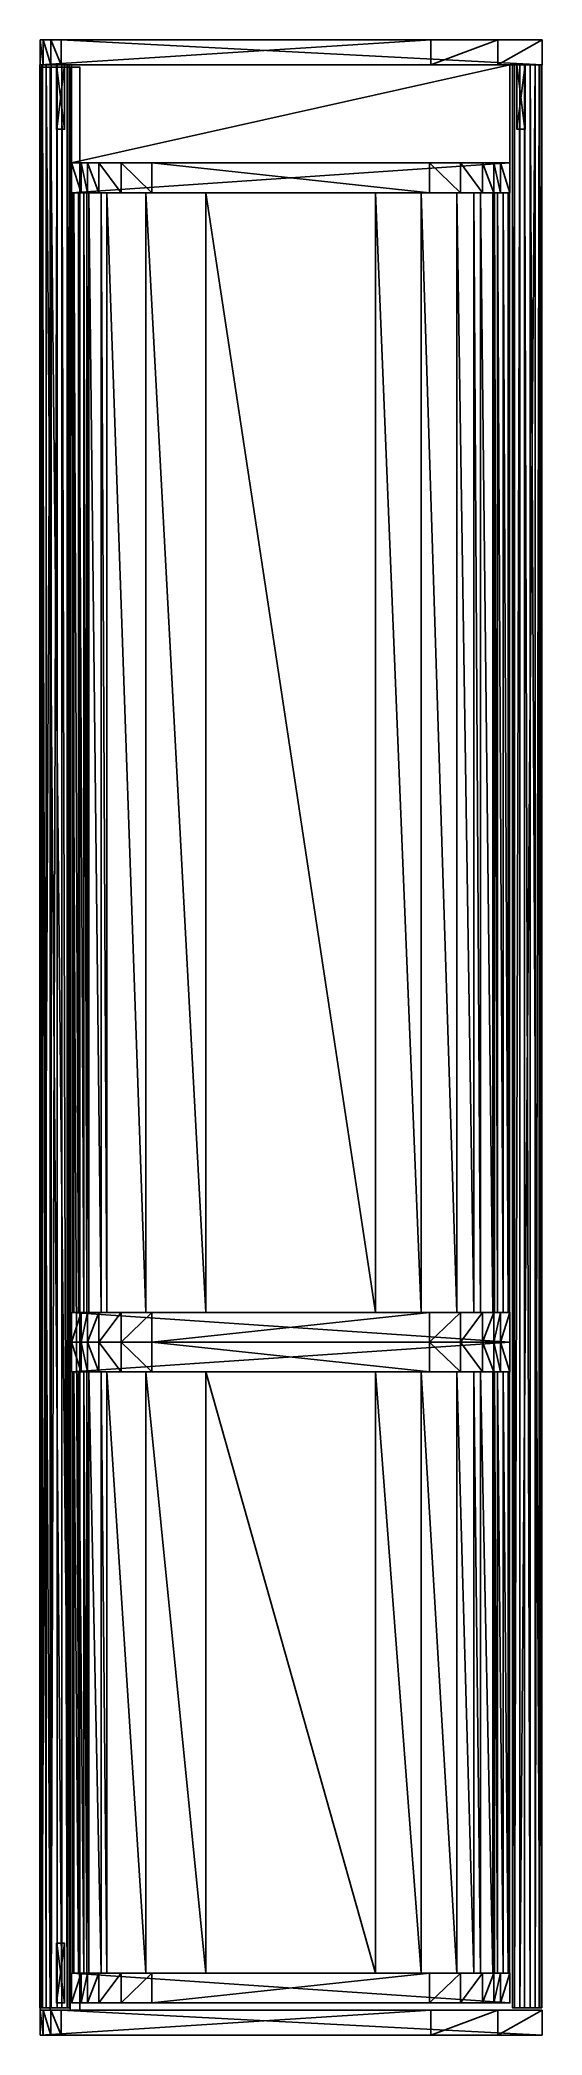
# Model space of a CAD drawing. Extents: x 0 to 101, y -402 to 0.
import ezdxf

# ---------------------------------------------------------------- set-up
doc = ezdxf.new("R2010")
doc.units = 0
doc.layers.add('CINZA', color=253, linetype='CONTINUOUS')

msp = doc.modelspace()

# ---------------------------------------------------------------- linework, layer by layer
at = {"layer": 'CINZA'}
for points in [[(0, 0), (0, 0, 60), (78.76, 0), (0, 0)], [(78.76, 0), (0, 0, 60), (92.26, 0, 13.5), (78.76, 0)], [(0.56, -5, 62.1), (0.56, 0, 62.1), (0, 0, 60), (0.56, -5, 62.1)], [(0.56, -5, 62.1), (0, 0, 60), (0, -5, 60), (0.56, -5, 62.1)], [(0, -5, 60), (0, 0, 60), (0, 0), (0, -5, 60)], [(0, -5, 60), (0, 0), (0, -5), (0, -5, 60)], [(0, 0), (0, -5), (78.76, 0), (0, 0)], [(78.76, 0), (0, -5), (78.76, -5), (78.76, 0)], [(2.1, -5, 63.64), (2.1, 0, 63.64), (0.56, 0, 62.1), (2.1, -5, 63.64)], [(2.1, -5, 63.64), (0.56, 0, 62.1), (0.56, -5, 62.1), (2.1, -5, 63.64)], [(4.2, -5, 64.2), (4.2, 0, 64.2), (2.1, 0, 63.64), (4.2, -5, 64.2)], [(4.2, -5, 64.2), (2.1, 0, 63.64), (2.1, -5, 63.64), (4.2, -5, 64.2)], [(101.2, -5, 64.2), (101.2, 0, 64.2), (4.2, 0, 64.2), (101.2, -5, 64.2)], [(101.2, -5, 64.2), (4.2, 0, 64.2), (4.2, -5, 64.2), (101.2, -5, 64.2)], [(78.76, -5), (78.76, 0), (92.26, 0, 13.5), (78.76, -5)], [(78.76, -5), (92.26, 0, 13.5), (92.26, -5, 13.5), (78.76, -5)], [(92.26, -5, 13.5), (92.26, 0, 13.5), (101.2, 0, 64.2), (92.26, -5, 13.5)], [(92.26, -5, 13.5), (101.2, 0, 64.2), (101.2, -5, 64.2), (92.26, -5, 13.5)], [(0.43, -396.56, 63.63), (0.43, -5, 63.63), (-0.08, -5, 62.6), (0.43, -396.56, 63.63)], [(0.43, -396.56, 63.63), (-0.08, -5, 62.6), (-0.08, -396.56, 62.6), (0.43, -396.56, 63.63)], [(-0.08, -5, 62.6), (-0.08, -396.56, 62.6), (0.33, -5, 59.9), (-0.08, -5, 62.6)], [(-0.08, -396.56, 62.6), (0.33, -5, 59.9), (0.33, -396.56, 59.9), (-0.08, -396.56, 62.6)], [(0, -5), (0, -5, 60), (78.76, -5), (0, -5)], [(78.76, -5), (0, -5, 60), (92.26, -5, 13.5), (78.76, -5)], [(2, -397.06, 63.46), (2, -5.5, 63.46), (0, -5.5, 60), (2, -397.06, 63.46)], [(2, -397.06, 63.46), (0, -5.5, 60), (0, -397.06, 60), (2, -397.06, 63.46)], [(0, -397.06, 60), (0, -5.5, 60), (0, -5.5), (0, -397.06, 60)], [(0, -397.06, 60), (0, -5.5), (0, -397.06), (0, -397.06, 60)], [(0.33, -5, 59.9), (0.33, -396.56, 59.9), (2.22, -5, 60.2), (0.33, -5, 59.9)], [(2.22, -5, 60.2), (0.33, -396.56, 59.9), (2.22, -396.56, 60.2), (2.22, -5, 60.2)], [(1.22, -5, 63.9), (1.22, -396.56, 63.9), (0.43, -5, 63.63), (1.22, -5, 63.9)], [(1.22, -396.56, 63.9), (0.43, -5, 63.63), (0.43, -396.56, 63.63), (1.22, -396.56, 63.9)], [(4.34, -5, 63.11), (4.34, -396.56, 63.11), (1.22, -5, 63.9), (4.34, -5, 63.11)], [(4.34, -396.56, 63.11), (1.22, -5, 63.9), (1.22, -396.56, 63.9), (4.34, -396.56, 63.11)], [(6, -397.06, 63.46), (6, -5.5, 63.46), (2, -5.5, 63.46), (6, -397.06, 63.46)], [(6, -397.06, 63.46), (2, -5.5, 63.46), (2, -397.06, 63.46), (6, -397.06, 63.46)], [(2.22, -5, 60.2), (2.22, -396.56, 60.2), (2.22, -5, 46.9), (2.22, -5, 60.2)], [(2.22, -5, 46.9), (2.22, -396.56, 60.2), (2.22, -396.56, 46.9), (2.22, -5, 46.9)], [(2.22, -396.56, 46.9), (2.22, -5, 46.9), (3.42, -5, 46.9), (2.22, -396.56, 46.9)], [(2.22, -396.56, 46.9), (3.42, -5, 46.9), (3.42, -396.56, 46.9), (2.22, -396.56, 46.9)], [(3.26, -5, 61.97), (4.92, -5, 61.97), (3.32, -5, 48.95), (3.26, -5, 61.97)], [(3.32, -18, 48.95), (3.26, -18, 61.97), (3.32, -5, 48.95), (3.32, -18, 48.95)], [(3.32, -5, 48.95), (3.26, -18, 61.97), (3.26, -5, 61.97), (3.32, -5, 48.95)], [(3.26, -18, 61.97), (4.92, -18, 61.97), (3.26, -5, 61.97), (3.26, -18, 61.97)], [(3.26, -5, 61.97), (4.92, -18, 61.97), (4.92, -5, 61.97), (3.26, -5, 61.97)], [(3.32, -5, 48.95), (4.92, -5, 61.97), (4.92, -5, 41.97), (3.32, -5, 48.95)], [(4.92, -18, 41.97), (3.32, -18, 48.95), (4.92, -5, 41.97), (4.92, -18, 41.97)], [(4.92, -5, 41.97), (3.32, -18, 48.95), (3.32, -5, 48.95), (4.92, -5, 41.97)], [(3.42, -5, 46.9), (3.42, -396.56, 46.9), (3.42, -5, 40.9), (3.42, -5, 46.9)], [(3.42, -5, 40.9), (3.42, -396.56, 46.9), (3.42, -396.56, 40.9), (3.42, -5, 40.9)], [(5.41, -5, 62.4), (5.41, -396.56, 62.4), (4.34, -5, 63.11), (5.41, -5, 62.4)], [(4.34, -5, 63.11), (5.41, -396.56, 62.4), (4.34, -396.56, 63.11), (4.34, -5, 63.11)], [(4.92, -5, 61.97), (4.92, -18, 61.97), (4.92, -5, 41.97), (4.92, -5, 61.97)], [(4.92, -18, 61.97), (4.92, -5, 41.97), (4.92, -18, 41.97), (4.92, -18, 61.97)], [(5.82, -5, 61.18), (5.82, -396.56, 61.18), (5.41, -5, 62.4), (5.82, -5, 61.18)], [(5.41, -5, 62.4), (5.82, -396.56, 61.18), (5.41, -396.56, 62.4), (5.41, -5, 62.4)], [(5.82, -396.56, 42.75), (5.82, -5, 42.75), (5.82, -5, 61.18), (5.82, -396.56, 42.75)], [(5.82, -5, 61.18), (5.82, -396.56, 42.75), (5.82, -396.56, 61.18), (5.82, -5, 61.18)], [(8, -397.06, 60), (8, -5.5, 60), (6, -5.5, 63.46), (8, -397.06, 60)], [(8, -397.06, 60), (6, -5.5, 63.46), (6, -397.06, 63.46), (8, -397.06, 60)], [(6.32, -5, 60.3), (6.32, -24.8, 60.3), (94.72, -5, 60.3), (6.32, -5, 60.3)], [(94.72, -5, 60.3), (6.32, -24.8, 60.3), (94.72, -24.8, 60.3), (94.72, -5, 60.3)], [(8, -397.06), (8, -5.5), (8, -5.5, 60), (8, -397.06)], [(8, -397.06), (8, -5.5, 60), (8, -397.06, 60), (8, -397.06)], [(95.22, -5, 42.75), (95.22, -396.56, 42.75), (95.22, -5, 61.18), (95.22, -5, 42.75)], [(95.22, -396.56, 42.75), (95.22, -5, 61.18), (95.22, -396.56, 61.18), (95.22, -396.56, 42.75)], [(95.22, -5, 61.18), (95.22, -396.56, 61.18), (95.63, -5, 62.4), (95.22, -5, 61.18)], [(95.63, -5, 62.4), (95.22, -396.56, 61.18), (95.63, -396.56, 62.4), (95.63, -5, 62.4)], [(95.63, -5, 62.4), (95.63, -396.56, 62.4), (96.7, -5, 63.11), (95.63, -5, 62.4)], [(96.7, -5, 63.11), (95.63, -396.56, 62.4), (96.7, -396.56, 63.11), (96.7, -5, 63.11)], [(96.12, -5, 61.97), (97.78, -5, 61.97), (97.72, -5, 48.95), (96.12, -5, 61.97)], [(96.12, -5, 61.97), (97.72, -5, 48.95), (96.12, -5, 41.97), (96.12, -5, 61.97)], [(96.12, -5, 61.97), (96.12, -18, 61.97), (96.12, -5, 41.97), (96.12, -5, 61.97)], [(96.12, -18, 61.97), (96.12, -5, 41.97), (96.12, -18, 41.97), (96.12, -18, 61.97)], [(97.72, -18, 48.95), (96.12, -18, 41.97), (96.12, -5, 41.97), (97.72, -18, 48.95)], [(97.72, -18, 48.95), (96.12, -5, 41.97), (97.72, -5, 48.95), (97.72, -18, 48.95)], [(96.12, -18, 61.97), (97.78, -18, 61.97), (97.78, -5, 61.97), (96.12, -18, 61.97)], [(96.12, -18, 61.97), (97.78, -5, 61.97), (96.12, -5, 61.97), (96.12, -18, 61.97)], [(96.7, -5, 63.11), (96.7, -396.56, 63.11), (99.82, -5, 63.9), (96.7, -5, 63.11)], [(99.82, -5, 63.9), (96.7, -396.56, 63.11), (99.82, -396.56, 63.9), (99.82, -5, 63.9)], [(98.82, -396.56, 46.9), (98.82, -5, 46.9), (97.62, -5, 46.9), (98.82, -396.56, 46.9)], [(97.62, -5, 46.9), (98.82, -396.56, 46.9), (97.62, -396.56, 46.9), (97.62, -5, 46.9)], [(97.62, -5, 46.9), (97.62, -396.56, 46.9), (97.62, -5, 40.9), (97.62, -5, 46.9)], [(97.62, -396.56, 46.9), (97.62, -5, 40.9), (97.62, -396.56, 40.9), (97.62, -396.56, 46.9)], [(97.62, -5, 46.9), (97.62, -5, 40.9), (97.62, -396.56, 46.9), (97.62, -5, 46.9)], [(97.62, -396.56, 46.9), (97.62, -396.56, 40.9), (97.62, -5, 40.9), (97.62, -396.56, 46.9)], [(97.78, -18, 61.97), (97.72, -18, 48.95), (97.72, -5, 48.95), (97.78, -18, 61.97)], [(97.78, -18, 61.97), (97.72, -5, 48.95), (97.78, -5, 61.97), (97.78, -18, 61.97)], [(100.71, -396.56, 59.9), (100.71, -5, 59.9), (98.82, -5, 60.2), (100.71, -396.56, 59.9)], [(98.82, -5, 60.2), (100.71, -396.56, 59.9), (98.82, -396.56, 60.2), (98.82, -5, 60.2)], [(98.82, -5, 60.2), (98.82, -396.56, 60.2), (98.82, -5, 46.9), (98.82, -5, 60.2)], [(98.82, -5, 46.9), (98.82, -396.56, 60.2), (98.82, -396.56, 46.9), (98.82, -5, 46.9)], [(99.82, -396.56, 63.9), (99.82, -5, 63.9), (100.61, -5, 63.63), (99.82, -396.56, 63.9)], [(100.61, -5, 63.63), (99.82, -396.56, 63.9), (100.61, -396.56, 63.63), (100.61, -5, 63.63)], [(100.61, -396.56, 63.63), (100.61, -5, 63.63), (101.12, -5, 62.6), (100.61, -396.56, 63.63)], [(101.12, -5, 62.6), (100.61, -396.56, 63.63), (101.12, -396.56, 62.6), (101.12, -5, 62.6)], [(101.12, -5, 62.6), (101.12, -396.56, 62.6), (100.71, -5, 59.9), (101.12, -5, 62.6)], [(100.71, -5, 59.9), (101.12, -396.56, 62.6), (100.71, -396.56, 59.9), (100.71, -5, 59.9)], [(4.92, -18, 61.97), (3.26, -18, 61.97), (4.92, -18, 41.97), (4.92, -18, 61.97)], [(4.92, -18, 41.97), (3.26, -18, 61.97), (3.32, -18, 48.95), (4.92, -18, 41.97)], [(97.78, -18, 61.97), (96.12, -18, 61.97), (96.12, -18, 41.97), (97.78, -18, 61.97)], [(97.78, -18, 61.97), (96.12, -18, 41.97), (97.72, -18, 48.95), (97.78, -18, 61.97)], [(6.32, -24.8, 54.2), (94.72, -24.8, 54.2), (92.78, -24.8, 40.37), (6.32, -24.8, 54.2)], [(92.78, -24.8, 40.37), (6.32, -24.8, 54.2), (8.26, -24.8, 40.37), (92.78, -24.8, 40.37)], [(94.72, -24.8, 60.3), (6.32, -24.8, 60.3), (6.32, -24.8, 54.2), (94.72, -24.8, 60.3)], [(94.72, -24.8, 60.3), (6.32, -24.8, 54.2), (94.72, -24.8, 54.2), (94.72, -24.8, 60.3)], [(8.26, -24.8, 40.37), (8.26, -30.8, 40.37), (6.32, -24.8, 54.2), (8.26, -24.8, 40.37)], [(6.32, -24.8, 54.2), (8.26, -30.8, 40.37), (6.32, -30.8, 54.2), (6.32, -24.8, 54.2)], [(6.32, -30.8, 54.2), (6.32, -24.8, 54.2), (6.32, -24.8, 60.3), (6.32, -30.8, 54.2)], [(6.32, -30.8, 54.2), (6.32, -24.8, 60.3), (6.32, -30.8, 60.3), (6.32, -30.8, 54.2)], [(6.32, -24.8, 60.3), (6.32, -30.8, 60.3), (94.72, -24.8, 60.3), (6.32, -24.8, 60.3)], [(94.72, -24.8, 60.3), (6.32, -30.8, 60.3), (94.72, -30.8, 60.3), (94.72, -24.8, 60.3)], [(92.78, -24.8, 40.37), (8.26, -24.8, 40.37), (9.55, -24.8, 31.2), (92.78, -24.8, 40.37)], [(9.55, -30.8, 31.2), (9.55, -24.8, 31.2), (8.26, -24.8, 40.37), (9.55, -30.8, 31.2)], [(9.55, -30.8, 31.2), (8.26, -24.8, 40.37), (8.26, -30.8, 40.37), (9.55, -30.8, 31.2)], [(9.55, -24.8, 31.2), (92.78, -24.8, 40.37), (91.49, -24.8, 31.2), (9.55, -24.8, 31.2)], [(11.83, -24.8, 23.71), (11.83, -30.8, 23.71), (9.55, -24.8, 31.2), (11.83, -24.8, 23.71)], [(9.55, -24.8, 31.2), (11.83, -30.8, 23.71), (9.55, -30.8, 31.2), (9.55, -24.8, 31.2)], [(9.55, -24.8, 31.2), (91.49, -24.8, 31.2), (89.21, -24.8, 23.71), (9.55, -24.8, 31.2)], [(9.55, -24.8, 31.2), (89.21, -24.8, 23.71), (11.83, -24.8, 23.71), (9.55, -24.8, 31.2)], [(16.29, -24.8, 17.28), (16.29, -30.8, 17.28), (11.83, -24.8, 23.71), (16.29, -24.8, 17.28)], [(11.83, -24.8, 23.71), (16.29, -30.8, 17.28), (11.83, -30.8, 23.71), (11.83, -24.8, 23.71)], [(89.21, -24.8, 23.71), (11.83, -24.8, 23.71), (84.75, -24.8, 17.28), (89.21, -24.8, 23.71)], [(11.83, -24.8, 23.71), (84.75, -24.8, 17.28), (16.29, -24.8, 17.28), (11.83, -24.8, 23.71)], [(22.52, -24.8, 12.54), (22.52, -30.8, 12.54), (16.29, -24.8, 17.28), (22.52, -24.8, 12.54)], [(16.29, -24.8, 17.28), (22.52, -30.8, 12.54), (16.29, -30.8, 17.28), (16.29, -24.8, 17.28)], [(16.29, -24.8, 17.28), (84.75, -24.8, 17.28), (78.52, -24.8, 12.54), (16.29, -24.8, 17.28)], [(16.29, -24.8, 17.28), (78.52, -24.8, 12.54), (22.52, -24.8, 12.54), (16.29, -24.8, 17.28)], [(78.52, -24.8, 12.54), (78.52, -30.8, 12.54), (22.52, -24.8, 12.54), (78.52, -24.8, 12.54)], [(22.52, -24.8, 12.54), (78.52, -30.8, 12.54), (22.52, -30.8, 12.54), (22.52, -24.8, 12.54)], [(84.75, -24.8, 17.28), (84.75, -30.8, 17.28), (78.52, -24.8, 12.54), (84.75, -24.8, 17.28)], [(78.52, -24.8, 12.54), (84.75, -30.8, 17.28), (78.52, -30.8, 12.54), (78.52, -24.8, 12.54)], [(89.21, -24.8, 23.71), (89.21, -30.8, 23.71), (84.75, -24.8, 17.28), (89.21, -24.8, 23.71)], [(84.75, -24.8, 17.28), (89.21, -30.8, 23.71), (84.75, -30.8, 17.28), (84.75, -24.8, 17.28)], [(91.49, -24.8, 31.2), (91.49, -30.8, 31.2), (89.21, -24.8, 23.71), (91.49, -24.8, 31.2)], [(89.21, -24.8, 23.71), (91.49, -30.8, 31.2), (89.21, -30.8, 23.71), (89.21, -24.8, 23.71)], [(92.78, -24.8, 40.37), (92.78, -30.8, 40.37), (91.49, -24.8, 31.2), (92.78, -24.8, 40.37)], [(91.49, -24.8, 31.2), (92.78, -30.8, 40.37), (91.49, -30.8, 31.2), (91.49, -24.8, 31.2)], [(94.72, -24.8, 54.2), (94.72, -30.8, 54.2), (92.78, -24.8, 40.37), (94.72, -24.8, 54.2)], [(92.78, -24.8, 40.37), (94.72, -30.8, 54.2), (92.78, -30.8, 40.37), (92.78, -24.8, 40.37)], [(94.72, -24.8, 60.3), (94.72, -30.8, 60.3), (94.72, -24.8, 54.2), (94.72, -24.8, 60.3)], [(94.72, -24.8, 54.2), (94.72, -30.8, 60.3), (94.72, -30.8, 54.2), (94.72, -24.8, 54.2)], [(94.72, -30.8, 54.2), (6.32, -30.8, 54.2), (92.78, -30.8, 40.37), (94.72, -30.8, 54.2)], [(92.78, -30.8, 40.37), (6.32, -30.8, 54.2), (8.26, -30.8, 40.37), (92.78, -30.8, 40.37)], [(94.72, -30.8, 60.3), (6.32, -30.8, 60.3), (6.32, -30.8, 54.2), (94.72, -30.8, 60.3)], [(94.72, -30.8, 60.3), (6.32, -30.8, 54.2), (94.72, -30.8, 54.2), (94.72, -30.8, 60.3)], [(6.75, -30.8, 59.27), (6.75, -256.42, 59.27), (6.4, -30.8, 58.08), (6.75, -30.8, 59.27)], [(6.4, -30.8, 58.08), (6.75, -256.42, 59.27), (6.4, -256.42, 58.08), (6.4, -30.8, 58.08)], [(6.4, -30.8, 58.08), (6.4, -256.42, 58.08), (6.53, -30.8, 57.09), (6.4, -30.8, 58.08)], [(6.53, -30.8, 57.09), (6.4, -256.42, 58.08), (6.53, -256.42, 57.09), (6.53, -30.8, 57.09)], [(7.68, -30.8, 59.77), (7.68, -256.42, 59.77), (6.75, -30.8, 59.27), (7.68, -30.8, 59.77)], [(6.75, -30.8, 59.27), (7.68, -256.42, 59.77), (6.75, -256.42, 59.27), (6.75, -30.8, 59.27)], [(8.81, -30.8, 59.91), (8.81, -256.42, 59.91), (7.68, -30.8, 59.77), (8.81, -30.8, 59.91)], [(7.68, -30.8, 59.77), (8.81, -256.42, 59.91), (7.68, -256.42, 59.77), (7.68, -30.8, 59.77)], [(92.78, -30.8, 40.37), (8.26, -30.8, 40.37), (9.55, -30.8, 31.2), (92.78, -30.8, 40.37)], [(9.41, -256.42, 59.71), (9.41, -30.8, 59.71), (8.81, -30.8, 59.91), (9.41, -256.42, 59.71)], [(9.41, -256.42, 59.71), (8.81, -30.8, 59.91), (8.81, -256.42, 59.91), (9.41, -256.42, 59.71)], [(9.8, -256.42, 59.04), (9.8, -30.8, 59.04), (9.41, -30.8, 59.71), (9.8, -256.42, 59.04)], [(9.8, -256.42, 59.04), (9.41, -30.8, 59.71), (9.41, -256.42, 59.71), (9.8, -256.42, 59.04)], [(92.78, -30.8, 40.37), (9.55, -30.8, 31.2), (91.49, -30.8, 31.2), (92.78, -30.8, 40.37)], [(91.49, -30.8, 31.2), (9.55, -30.8, 31.2), (89.21, -30.8, 23.71), (91.49, -30.8, 31.2)], [(89.21, -30.8, 23.71), (9.55, -30.8, 31.2), (11.83, -30.8, 23.71), (89.21, -30.8, 23.71)], [(12.28, -256.42, 40.79), (12.28, -30.8, 40.79), (9.8, -30.8, 59.04), (12.28, -256.42, 40.79)], [(12.28, -256.42, 40.79), (9.8, -30.8, 59.04), (9.8, -256.42, 59.04), (12.28, -256.42, 40.79)], [(12.28, -256.42, 40.79), (9.8, -30.8, 59.04), (12.28, -30.8, 40.79), (12.28, -256.42, 40.79)], [(12.28, -256.42, 40.79), (9.8, -256.42, 59.04), (9.8, -30.8, 59.04), (12.28, -256.42, 40.79)], [(89.21, -30.8, 23.71), (11.83, -30.8, 23.71), (84.75, -30.8, 17.28), (89.21, -30.8, 23.71)], [(84.75, -30.8, 17.28), (11.83, -30.8, 23.71), (16.29, -30.8, 17.28), (84.75, -30.8, 17.28)], [(13.41, -256.42, 28.03), (13.41, -30.8, 28.02), (12.28, -30.8, 40.79), (13.41, -256.42, 28.03)], [(13.41, -256.42, 28.03), (12.28, -30.8, 40.79), (12.28, -256.42, 40.79), (13.41, -256.42, 28.03)], [(13.41, -256.42, 28.03), (12.28, -30.8, 40.79), (13.41, -30.8, 28.02), (13.41, -256.42, 28.03)], [(13.41, -256.42, 28.03), (12.28, -256.42, 40.79), (12.28, -30.8, 40.79), (13.41, -256.42, 28.03)], [(21.3, -256.42, 17.94), (21.3, -30.8, 17.94), (13.41, -30.8, 28.02), (21.3, -256.42, 17.94)], [(21.3, -256.42, 17.94), (13.41, -30.8, 28.02), (13.41, -256.42, 28.03), (21.3, -256.42, 17.94)], [(21.3, -256.42, 17.94), (13.41, -30.8, 28.02), (21.3, -30.8, 17.94), (21.3, -256.42, 17.94)], [(21.3, -256.42, 17.94), (13.41, -256.42, 28.03), (13.41, -30.8, 28.02), (21.3, -256.42, 17.94)], [(84.75, -30.8, 17.28), (16.29, -30.8, 17.28), (78.52, -30.8, 12.54), (84.75, -30.8, 17.28)], [(78.52, -30.8, 12.54), (16.29, -30.8, 17.28), (22.52, -30.8, 12.54), (78.52, -30.8, 12.54)], [(33.42, -256.42, 13.79), (33.42, -30.8, 13.79), (21.3, -30.8, 17.94), (33.42, -256.42, 13.79)], [(33.42, -256.42, 13.79), (21.3, -30.8, 17.94), (21.3, -256.42, 17.94), (33.42, -256.42, 13.79)], [(33.42, -256.42, 13.79), (21.3, -256.42, 17.94), (21.3, -30.8, 17.94), (33.42, -256.42, 13.79)], [(33.42, -256.42, 13.79), (21.3, -30.8, 17.94), (33.42, -30.8, 13.79), (33.42, -256.42, 13.79)], [(67.62, -256.42, 13.79), (67.62, -30.8, 13.79), (33.42, -30.8, 13.79), (67.62, -256.42, 13.79)], [(67.62, -256.42, 13.79), (33.42, -30.8, 13.79), (33.42, -256.42, 13.79), (67.62, -256.42, 13.79)], [(67.62, -256.42, 13.79), (33.42, -30.8, 13.79), (67.62, -30.8, 13.79), (67.62, -256.42, 13.79)], [(67.62, -256.42, 13.79), (33.42, -256.42, 13.79), (33.42, -30.8, 13.79), (67.62, -256.42, 13.79)], [(76.83, -256.42, 16.03), (76.83, -30.8, 16.03), (67.62, -30.8, 13.79), (76.83, -256.42, 16.03)], [(76.83, -256.42, 16.03), (67.62, -30.8, 13.79), (67.62, -256.42, 13.79), (76.83, -256.42, 16.03)], [(76.83, -256.42, 16.03), (67.62, -30.8, 13.79), (76.83, -30.8, 16.03), (76.83, -256.42, 16.03)], [(76.83, -256.42, 16.03), (67.62, -256.42, 13.79), (67.62, -30.8, 13.79), (76.83, -256.42, 16.03)], [(83.97, -256.42, 22.27), (83.97, -30.8, 22.27), (76.83, -30.8, 16.03), (83.97, -256.42, 22.27)], [(83.97, -256.42, 22.27), (76.83, -30.8, 16.03), (76.83, -256.42, 16.03), (83.97, -256.42, 22.27)], [(83.97, -256.42, 22.27), (76.83, -30.8, 16.03), (83.97, -30.8, 22.27), (83.97, -256.42, 22.27)], [(83.97, -256.42, 22.27), (76.83, -256.42, 16.03), (76.83, -30.8, 16.03), (83.97, -256.42, 22.27)], [(87.44, -256.42, 31.09), (87.44, -30.8, 31.09), (83.97, -30.8, 22.27), (87.44, -256.42, 31.09)], [(87.44, -256.42, 31.09), (83.97, -30.8, 22.27), (83.97, -256.42, 22.27), (87.44, -256.42, 31.09)], [(87.44, -256.42, 31.09), (83.97, -30.8, 22.27), (87.44, -30.8, 31.09), (87.44, -256.42, 31.09)], [(87.44, -256.42, 31.09), (83.97, -256.42, 22.27), (83.97, -30.8, 22.27), (87.44, -256.42, 31.09)], [(88.76, -256.42, 40.79), (88.76, -30.8, 40.79), (87.44, -30.8, 31.09), (88.76, -256.42, 40.79)], [(88.76, -256.42, 40.79), (87.44, -30.8, 31.09), (87.44, -256.42, 31.09), (88.76, -256.42, 40.79)], [(88.76, -256.42, 40.79), (87.44, -30.8, 31.09), (88.76, -30.8, 40.79), (88.76, -256.42, 40.79)], [(88.76, -256.42, 40.79), (87.44, -256.42, 31.09), (87.44, -30.8, 31.09), (88.76, -256.42, 40.79)], [(91.24, -256.42, 59.04), (91.24, -30.8, 59.04), (88.76, -30.8, 40.79), (91.24, -256.42, 59.04)], [(91.24, -256.42, 59.04), (88.76, -30.8, 40.79), (88.76, -256.42, 40.79), (91.24, -256.42, 59.04)], [(91.24, -256.42, 59.04), (88.76, -256.42, 40.79), (88.76, -30.8, 40.79), (91.24, -256.42, 59.04)], [(91.24, -256.42, 59.04), (88.76, -30.8, 40.79), (91.24, -30.8, 59.04), (91.24, -256.42, 59.04)], [(91.63, -256.42, 59.71), (91.63, -30.8, 59.71), (91.24, -30.8, 59.04), (91.63, -256.42, 59.71)], [(91.63, -256.42, 59.71), (91.24, -30.8, 59.04), (91.24, -256.42, 59.04), (91.63, -256.42, 59.71)], [(92.23, -256.42, 59.91), (92.23, -30.8, 59.91), (91.63, -30.8, 59.71), (92.23, -256.42, 59.91)], [(92.23, -256.42, 59.91), (91.63, -30.8, 59.71), (91.63, -256.42, 59.71), (92.23, -256.42, 59.91)], [(93.36, -30.8, 59.77), (93.36, -256.42, 59.77), (92.23, -30.8, 59.91), (93.36, -30.8, 59.77)], [(92.23, -30.8, 59.91), (93.36, -256.42, 59.77), (92.23, -256.42, 59.91), (92.23, -30.8, 59.91)], [(94.35, -256.42, 59.19), (94.35, -30.8, 59.19), (93.36, -30.8, 59.77), (94.35, -256.42, 59.19)], [(94.35, -256.42, 59.19), (93.36, -30.8, 59.77), (93.36, -256.42, 59.77), (94.35, -256.42, 59.19)], [(94.64, -30.8, 58.08), (94.64, -256.42, 58.08), (94.35, -30.8, 59.19), (94.64, -30.8, 58.08)], [(94.35, -30.8, 59.19), (94.64, -256.42, 58.08), (94.35, -256.42, 59.19), (94.35, -30.8, 59.19)], [(94.51, -256.42, 57.09), (94.51, -30.8, 57.09), (94.64, -30.8, 58.08), (94.51, -256.42, 57.09)], [(94.64, -30.8, 58.08), (94.51, -256.42, 57.09), (94.64, -256.42, 58.08), (94.64, -30.8, 58.08)], [(6.32, -256.42, 54.2), (94.72, -256.42, 54.2), (92.78, -256.42, 40.37), (6.32, -256.42, 54.2)], [(6.32, -256.42, 54.2), (92.78, -256.42, 40.37), (8.26, -256.42, 40.37), (6.32, -256.42, 54.2)], [(6.32, -256.42, 60.3), (94.72, -256.42, 60.3), (6.32, -256.42, 54.2), (6.32, -256.42, 60.3)], [(6.32, -256.42, 54.2), (94.72, -256.42, 60.3), (94.72, -256.42, 54.2), (6.32, -256.42, 54.2)], [(8.26, -256.42, 40.37), (8.26, -262.42, 40.37), (6.32, -262.42, 54.2), (8.26, -256.42, 40.37)], [(8.26, -256.42, 40.37), (6.32, -262.42, 54.2), (6.32, -256.42, 54.2), (8.26, -256.42, 40.37)], [(6.32, -262.42, 54.2), (6.32, -256.42, 54.2), (6.32, -262.42, 60.3), (6.32, -262.42, 54.2)], [(6.32, -262.42, 60.3), (6.32, -256.42, 54.2), (6.32, -256.42, 60.3), (6.32, -262.42, 60.3)], [(6.32, -256.42, 60.3), (6.32, -262.42, 60.3), (94.72, -262.42, 60.3), (6.32, -256.42, 60.3)], [(6.32, -256.42, 60.3), (94.72, -262.42, 60.3), (94.72, -256.42, 60.3), (6.32, -256.42, 60.3)], [(8.26, -256.42, 40.37), (92.78, -256.42, 40.37), (9.55, -256.42, 31.2), (8.26, -256.42, 40.37)], [(9.55, -262.42, 31.2), (9.55, -256.42, 31.2), (8.26, -262.42, 40.37), (9.55, -262.42, 31.2)], [(8.26, -262.42, 40.37), (9.55, -256.42, 31.2), (8.26, -256.42, 40.37), (8.26, -262.42, 40.37)], [(9.55, -256.42, 31.2), (92.78, -256.42, 40.37), (91.49, -256.42, 31.2), (9.55, -256.42, 31.2)], [(11.83, -256.42, 23.71), (11.83, -262.42, 23.71), (9.55, -262.42, 31.2), (11.83, -256.42, 23.71)], [(11.83, -256.42, 23.71), (9.55, -262.42, 31.2), (9.55, -256.42, 31.2), (11.83, -256.42, 23.71)], [(9.55, -256.42, 31.2), (91.49, -256.42, 31.2), (89.21, -256.42, 23.71), (9.55, -256.42, 31.2)], [(9.55, -256.42, 31.2), (89.21, -256.42, 23.71), (11.83, -256.42, 23.71), (9.55, -256.42, 31.2)], [(16.29, -256.42, 17.28), (16.29, -262.42, 17.28), (11.83, -262.42, 23.71), (16.29, -256.42, 17.28)], [(16.29, -256.42, 17.28), (11.83, -262.42, 23.71), (11.83, -256.42, 23.71), (16.29, -256.42, 17.28)], [(11.83, -256.42, 23.71), (89.21, -256.42, 23.71), (84.75, -256.42, 17.28), (11.83, -256.42, 23.71)], [(11.83, -256.42, 23.71), (84.75, -256.42, 17.28), (16.29, -256.42, 17.28), (11.83, -256.42, 23.71)], [(22.52, -256.42, 12.54), (22.52, -262.42, 12.54), (16.29, -262.42, 17.28), (22.52, -256.42, 12.54)], [(22.52, -256.42, 12.54), (16.29, -262.42, 17.28), (16.29, -256.42, 17.28), (22.52, -256.42, 12.54)], [(16.29, -256.42, 17.28), (84.75, -256.42, 17.28), (78.52, -256.42, 12.54), (16.29, -256.42, 17.28)], [(16.29, -256.42, 17.28), (78.52, -256.42, 12.54), (22.52, -256.42, 12.54), (16.29, -256.42, 17.28)], [(78.52, -256.42, 12.54), (78.52, -262.42, 12.54), (22.52, -262.42, 12.54), (78.52, -256.42, 12.54)], [(78.52, -256.42, 12.54), (22.52, -262.42, 12.54), (22.52, -256.42, 12.54), (78.52, -256.42, 12.54)], [(84.75, -256.42, 17.28), (84.75, -262.42, 17.28), (78.52, -262.42, 12.54), (84.75, -256.42, 17.28)], [(84.75, -256.42, 17.28), (78.52, -262.42, 12.54), (78.52, -256.42, 12.54), (84.75, -256.42, 17.28)], [(89.21, -256.42, 23.71), (89.21, -262.42, 23.71), (84.75, -262.42, 17.28), (89.21, -256.42, 23.71)], [(89.21, -256.42, 23.71), (84.75, -262.42, 17.28), (84.75, -256.42, 17.28), (89.21, -256.42, 23.71)], [(91.49, -256.42, 31.2), (91.49, -262.42, 31.2), (89.21, -262.42, 23.71), (91.49, -256.42, 31.2)], [(91.49, -256.42, 31.2), (89.21, -262.42, 23.71), (89.21, -256.42, 23.71), (91.49, -256.42, 31.2)], [(92.78, -256.42, 40.37), (92.78, -262.42, 40.37), (91.49, -262.42, 31.2), (92.78, -256.42, 40.37)], [(92.78, -256.42, 40.37), (91.49, -262.42, 31.2), (91.49, -256.42, 31.2), (92.78, -256.42, 40.37)], [(94.72, -256.42, 54.2), (94.72, -262.42, 54.2), (92.78, -262.42, 40.37), (94.72, -256.42, 54.2)], [(94.72, -256.42, 54.2), (92.78, -262.42, 40.37), (92.78, -256.42, 40.37), (94.72, -256.42, 54.2)], [(94.72, -256.42, 60.3), (94.72, -262.42, 60.3), (94.72, -262.42, 54.2), (94.72, -256.42, 60.3)], [(94.72, -256.42, 60.3), (94.72, -262.42, 54.2), (94.72, -256.42, 54.2), (94.72, -256.42, 60.3)], [(6.32, -262.42, 54.2), (94.72, -262.42, 54.2), (92.78, -262.42, 40.37), (6.32, -262.42, 54.2)], [(6.32, -262.42, 54.2), (92.78, -262.42, 40.37), (8.26, -262.42, 40.37), (6.32, -262.42, 54.2)], [(6.32, -262.42, 54.2), (94.72, -262.42, 54.2), (92.78, -262.42, 40.37), (6.32, -262.42, 54.2)], [(6.32, -262.42, 54.2), (92.78, -262.42, 40.37), (8.26, -262.42, 40.37), (6.32, -262.42, 54.2)], [(94.72, -262.42, 60.3), (6.32, -262.42, 60.3), (6.32, -262.42, 54.2), (94.72, -262.42, 60.3)], [(94.72, -262.42, 60.3), (6.32, -262.42, 54.2), (94.72, -262.42, 54.2), (94.72, -262.42, 60.3)], [(94.72, -262.42, 60.3), (6.32, -262.42, 60.3), (6.32, -262.42, 54.2), (94.72, -262.42, 60.3)], [(94.72, -262.42, 60.3), (6.32, -262.42, 54.2), (94.72, -262.42, 54.2), (94.72, -262.42, 60.3)], [(8.26, -262.42, 40.37), (8.26, -268.42, 40.37), (6.32, -262.42, 54.2), (8.26, -262.42, 40.37)], [(6.32, -262.42, 54.2), (8.26, -268.42, 40.37), (6.32, -268.42, 54.2), (6.32, -262.42, 54.2)], [(6.32, -268.42, 54.2), (6.32, -262.42, 54.2), (6.32, -262.42, 60.3), (6.32, -268.42, 54.2)], [(6.32, -268.42, 54.2), (6.32, -262.42, 60.3), (6.32, -268.42, 60.3), (6.32, -268.42, 54.2)], [(6.32, -262.42, 60.3), (6.32, -268.42, 60.3), (94.72, -262.42, 60.3), (6.32, -262.42, 60.3)], [(94.72, -262.42, 60.3), (6.32, -268.42, 60.3), (94.72, -268.42, 60.3), (94.72, -262.42, 60.3)], [(92.78, -262.42, 40.37), (8.26, -262.42, 40.37), (9.55, -262.42, 31.2), (92.78, -262.42, 40.37)], [(92.78, -262.42, 40.37), (8.26, -262.42, 40.37), (9.55, -262.42, 31.2), (92.78, -262.42, 40.37)], [(9.55, -268.42, 31.2), (9.55, -262.42, 31.2), (8.26, -262.42, 40.37), (9.55, -268.42, 31.2)], [(9.55, -268.42, 31.2), (8.26, -262.42, 40.37), (8.26, -268.42, 40.37), (9.55, -268.42, 31.2)], [(92.78, -262.42, 40.37), (9.55, -262.42, 31.2), (91.49, -262.42, 31.2), (92.78, -262.42, 40.37)], [(92.78, -262.42, 40.37), (9.55, -262.42, 31.2), (91.49, -262.42, 31.2), (92.78, -262.42, 40.37)], [(11.83, -262.42, 23.71), (11.83, -268.42, 23.71), (9.55, -262.42, 31.2), (11.83, -262.42, 23.71)], [(9.55, -262.42, 31.2), (11.83, -268.42, 23.71), (9.55, -268.42, 31.2), (9.55, -262.42, 31.2)], [(91.49, -262.42, 31.2), (9.55, -262.42, 31.2), (89.21, -262.42, 23.71), (91.49, -262.42, 31.2)], [(89.21, -262.42, 23.71), (9.55, -262.42, 31.2), (11.83, -262.42, 23.71), (89.21, -262.42, 23.71)], [(91.49, -262.42, 31.2), (9.55, -262.42, 31.2), (89.21, -262.42, 23.71), (91.49, -262.42, 31.2)], [(89.21, -262.42, 23.71), (9.55, -262.42, 31.2), (11.83, -262.42, 23.71), (89.21, -262.42, 23.71)], [(16.29, -262.42, 17.28), (16.29, -268.42, 17.28), (11.83, -262.42, 23.71), (16.29, -262.42, 17.28)], [(11.83, -262.42, 23.71), (16.29, -268.42, 17.28), (11.83, -268.42, 23.71), (11.83, -262.42, 23.71)], [(89.21, -262.42, 23.71), (11.83, -262.42, 23.71), (84.75, -262.42, 17.28), (89.21, -262.42, 23.71)], [(84.75, -262.42, 17.28), (11.83, -262.42, 23.71), (16.29, -262.42, 17.28), (84.75, -262.42, 17.28)], [(89.21, -262.42, 23.71), (11.83, -262.42, 23.71), (84.75, -262.42, 17.28), (89.21, -262.42, 23.71)], [(84.75, -262.42, 17.28), (11.83, -262.42, 23.71), (16.29, -262.42, 17.28), (84.75, -262.42, 17.28)], [(22.52, -262.42, 12.54), (22.52, -268.42, 12.54), (16.29, -262.42, 17.28), (22.52, -262.42, 12.54)], [(16.29, -262.42, 17.28), (22.52, -268.42, 12.54), (16.29, -268.42, 17.28), (16.29, -262.42, 17.28)], [(84.75, -262.42, 17.28), (16.29, -262.42, 17.28), (78.52, -262.42, 12.54), (84.75, -262.42, 17.28)], [(78.52, -262.42, 12.54), (16.29, -262.42, 17.28), (22.52, -262.42, 12.54), (78.52, -262.42, 12.54)], [(84.75, -262.42, 17.28), (16.29, -262.42, 17.28), (78.52, -262.42, 12.54), (84.75, -262.42, 17.28)], [(78.52, -262.42, 12.54), (16.29, -262.42, 17.28), (22.52, -262.42, 12.54), (78.52, -262.42, 12.54)], [(78.52, -262.42, 12.54), (78.52, -268.42, 12.54), (22.52, -262.42, 12.54), (78.52, -262.42, 12.54)], [(22.52, -262.42, 12.54), (78.52, -268.42, 12.54), (22.52, -268.42, 12.54), (22.52, -262.42, 12.54)], [(84.75, -262.42, 17.28), (84.75, -268.42, 17.28), (78.52, -262.42, 12.54), (84.75, -262.42, 17.28)], [(78.52, -262.42, 12.54), (84.75, -268.42, 17.28), (78.52, -268.42, 12.54), (78.52, -262.42, 12.54)], [(89.21, -262.42, 23.71), (89.21, -268.42, 23.71), (84.75, -262.42, 17.28), (89.21, -262.42, 23.71)], [(84.75, -262.42, 17.28), (89.21, -268.42, 23.71), (84.75, -268.42, 17.28), (84.75, -262.42, 17.28)], [(91.49, -262.42, 31.2), (91.49, -268.42, 31.2), (89.21, -262.42, 23.71), (91.49, -262.42, 31.2)], [(89.21, -262.42, 23.71), (91.49, -268.42, 31.2), (89.21, -268.42, 23.71), (89.21, -262.42, 23.71)], [(92.78, -262.42, 40.37), (92.78, -268.42, 40.37), (91.49, -262.42, 31.2), (92.78, -262.42, 40.37)], [(91.49, -262.42, 31.2), (92.78, -268.42, 40.37), (91.49, -268.42, 31.2), (91.49, -262.42, 31.2)], [(94.72, -262.42, 54.2), (94.72, -268.42, 54.2), (92.78, -262.42, 40.37), (94.72, -262.42, 54.2)], [(92.78, -262.42, 40.37), (94.72, -268.42, 54.2), (92.78, -268.42, 40.37), (92.78, -262.42, 40.37)], [(94.72, -262.42, 60.3), (94.72, -268.42, 60.3), (94.72, -262.42, 54.2), (94.72, -262.42, 60.3)], [(94.72, -262.42, 54.2), (94.72, -268.42, 60.3), (94.72, -268.42, 54.2), (94.72, -262.42, 54.2)], [(94.72, -268.42, 54.2), (6.32, -268.42, 54.2), (92.78, -268.42, 40.37), (94.72, -268.42, 54.2)], [(92.78, -268.42, 40.37), (6.32, -268.42, 54.2), (8.26, -268.42, 40.37), (92.78, -268.42, 40.37)], [(94.72, -268.42, 60.3), (6.32, -268.42, 60.3), (6.32, -268.42, 54.2), (94.72, -268.42, 60.3)], [(94.72, -268.42, 60.3), (6.32, -268.42, 54.2), (94.72, -268.42, 54.2), (94.72, -268.42, 60.3)], [(6.75, -268.42, 59.27), (6.75, -389.56, 59.27), (6.4, -268.42, 58.08), (6.75, -268.42, 59.27)], [(6.4, -268.42, 58.08), (6.75, -389.56, 59.27), (6.4, -389.56, 58.08), (6.4, -268.42, 58.08)], [(6.4, -268.42, 58.08), (6.4, -389.56, 58.08), (6.53, -268.42, 57.09), (6.4, -268.42, 58.08)], [(6.53, -268.42, 57.09), (6.4, -389.56, 58.08), (6.53, -389.56, 57.09), (6.53, -268.42, 57.09)], [(7.68, -268.42, 59.77), (7.68, -389.56, 59.77), (6.75, -268.42, 59.27), (7.68, -268.42, 59.77)], [(6.75, -268.42, 59.27), (7.68, -389.56, 59.77), (6.75, -389.56, 59.27), (6.75, -268.42, 59.27)], [(8.81, -268.42, 59.91), (8.81, -389.56, 59.91), (7.68, -268.42, 59.77), (8.81, -268.42, 59.91)], [(7.68, -268.42, 59.77), (8.81, -389.56, 59.91), (7.68, -389.56, 59.77), (7.68, -268.42, 59.77)], [(92.78, -268.42, 40.37), (8.26, -268.42, 40.37), (9.55, -268.42, 31.2), (92.78, -268.42, 40.37)], [(9.41, -389.56, 59.71), (9.41, -268.42, 59.71), (8.81, -268.42, 59.91), (9.41, -389.56, 59.71)], [(9.41, -389.56, 59.71), (8.81, -268.42, 59.91), (8.81, -389.56, 59.91), (9.41, -389.56, 59.71)], [(9.8, -389.56, 59.04), (9.8, -268.42, 59.04), (9.41, -268.42, 59.71), (9.8, -389.56, 59.04)], [(9.8, -389.56, 59.04), (9.41, -268.42, 59.71), (9.41, -389.56, 59.71), (9.8, -389.56, 59.04)], [(92.78, -268.42, 40.37), (9.55, -268.42, 31.2), (91.49, -268.42, 31.2), (92.78, -268.42, 40.37)], [(91.49, -268.42, 31.2), (9.55, -268.42, 31.2), (89.21, -268.42, 23.71), (91.49, -268.42, 31.2)], [(89.21, -268.42, 23.71), (9.55, -268.42, 31.2), (11.83, -268.42, 23.71), (89.21, -268.42, 23.71)], [(12.28, -389.56, 40.79), (12.28, -268.42, 40.79), (9.8, -268.42, 59.04), (12.28, -389.56, 40.79)], [(12.28, -389.56, 40.79), (9.8, -268.42, 59.04), (9.8, -389.56, 59.04), (12.28, -389.56, 40.79)], [(12.28, -389.56, 40.79), (9.8, -268.42, 59.04), (12.28, -268.42, 40.79), (12.28, -389.56, 40.79)], [(12.28, -389.56, 40.79), (9.8, -389.56, 59.04), (9.8, -268.42, 59.04), (12.28, -389.56, 40.79)], [(89.21, -268.42, 23.71), (11.83, -268.42, 23.71), (84.75, -268.42, 17.28), (89.21, -268.42, 23.71)], [(84.75, -268.42, 17.28), (11.83, -268.42, 23.71), (16.29, -268.42, 17.28), (84.75, -268.42, 17.28)], [(13.41, -389.56, 28.03), (13.41, -268.42, 28.02), (12.28, -268.42, 40.79), (13.41, -389.56, 28.03)], [(13.41, -389.56, 28.03), (12.28, -268.42, 40.79), (12.28, -389.56, 40.79), (13.41, -389.56, 28.03)], [(13.41, -389.56, 28.03), (12.28, -268.42, 40.79), (13.41, -268.42, 28.02), (13.41, -389.56, 28.03)], [(13.41, -389.56, 28.03), (12.28, -389.56, 40.79), (12.28, -268.42, 40.79), (13.41, -389.56, 28.03)], [(21.3, -389.56, 17.94), (21.3, -268.42, 17.94), (13.41, -268.42, 28.02), (21.3, -389.56, 17.94)], [(21.3, -389.56, 17.94), (13.41, -268.42, 28.02), (13.41, -389.56, 28.03), (21.3, -389.56, 17.94)], [(21.3, -389.56, 17.94), (13.41, -268.42, 28.02), (21.3, -268.42, 17.94), (21.3, -389.56, 17.94)], [(21.3, -389.56, 17.94), (13.41, -389.56, 28.03), (13.41, -268.42, 28.02), (21.3, -389.56, 17.94)], [(84.75, -268.42, 17.28), (16.29, -268.42, 17.28), (78.52, -268.42, 12.54), (84.75, -268.42, 17.28)], [(78.52, -268.42, 12.54), (16.29, -268.42, 17.28), (22.52, -268.42, 12.54), (78.52, -268.42, 12.54)], [(33.42, -389.56, 13.79), (33.42, -268.42, 13.79), (21.3, -268.42, 17.94), (33.42, -389.56, 13.79)], [(33.42, -389.56, 13.79), (21.3, -268.42, 17.94), (21.3, -389.56, 17.94), (33.42, -389.56, 13.79)], [(33.42, -389.56, 13.79), (21.3, -389.56, 17.94), (21.3, -268.42, 17.94), (33.42, -389.56, 13.79)], [(33.42, -389.56, 13.79), (21.3, -268.42, 17.94), (33.42, -268.42, 13.79), (33.42, -389.56, 13.79)], [(67.62, -389.56, 13.79), (67.62, -268.42, 13.79), (33.42, -268.42, 13.79), (67.62, -389.56, 13.79)], [(67.62, -389.56, 13.79), (33.42, -268.42, 13.79), (33.42, -389.56, 13.79), (67.62, -389.56, 13.79)], [(67.62, -389.56, 13.79), (33.42, -268.42, 13.79), (67.62, -268.42, 13.79), (67.62, -389.56, 13.79)], [(67.62, -389.56, 13.79), (33.42, -389.56, 13.79), (33.42, -268.42, 13.79), (67.62, -389.56, 13.79)], [(76.83, -389.56, 16.03), (76.83, -268.42, 16.03), (67.62, -268.42, 13.79), (76.83, -389.56, 16.03)], [(76.83, -389.56, 16.03), (67.62, -268.42, 13.79), (67.62, -389.56, 13.79), (76.83, -389.56, 16.03)], [(76.83, -389.56, 16.03), (67.62, -268.42, 13.79), (76.83, -268.42, 16.03), (76.83, -389.56, 16.03)], [(76.83, -389.56, 16.03), (67.62, -389.56, 13.79), (67.62, -268.42, 13.79), (76.83, -389.56, 16.03)], [(83.97, -389.56, 22.27), (83.97, -268.42, 22.27), (76.83, -268.42, 16.03), (83.97, -389.56, 22.27)], [(83.97, -389.56, 22.27), (76.83, -268.42, 16.03), (76.83, -389.56, 16.03), (83.97, -389.56, 22.27)], [(83.97, -389.56, 22.27), (76.83, -268.42, 16.03), (83.97, -268.42, 22.27), (83.97, -389.56, 22.27)], [(83.97, -389.56, 22.27), (76.83, -389.56, 16.03), (76.83, -268.42, 16.03), (83.97, -389.56, 22.27)], [(87.44, -389.56, 31.09), (87.44, -268.42, 31.09), (83.97, -268.42, 22.27), (87.44, -389.56, 31.09)], [(87.44, -389.56, 31.09), (83.97, -268.42, 22.27), (83.97, -389.56, 22.27), (87.44, -389.56, 31.09)], [(87.44, -389.56, 31.09), (83.97, -389.56, 22.27), (83.97, -268.42, 22.27), (87.44, -389.56, 31.09)], [(87.44, -389.56, 31.09), (83.97, -268.42, 22.27), (87.44, -268.42, 31.09), (87.44, -389.56, 31.09)], [(88.76, -389.56, 40.79), (88.76, -268.42, 40.79), (87.44, -268.42, 31.09), (88.76, -389.56, 40.79)], [(88.76, -389.56, 40.79), (87.44, -268.42, 31.09), (87.44, -389.56, 31.09), (88.76, -389.56, 40.79)], [(88.76, -389.56, 40.79), (87.44, -268.42, 31.09), (88.76, -268.42, 40.79), (88.76, -389.56, 40.79)], [(88.76, -389.56, 40.79), (87.44, -389.56, 31.09), (87.44, -268.42, 31.09), (88.76, -389.56, 40.79)], [(91.24, -389.56, 59.04), (91.24, -268.42, 59.04), (88.76, -268.42, 40.79), (91.24, -389.56, 59.04)], [(91.24, -389.56, 59.04), (88.76, -268.42, 40.79), (88.76, -389.56, 40.79), (91.24, -389.56, 59.04)], [(91.24, -389.56, 59.04), (88.76, -389.56, 40.79), (88.76, -268.42, 40.79), (91.24, -389.56, 59.04)], [(91.24, -389.56, 59.04), (88.76, -268.42, 40.79), (91.24, -268.42, 59.04), (91.24, -389.56, 59.04)], [(91.63, -389.56, 59.71), (91.63, -268.42, 59.71), (91.24, -268.42, 59.04), (91.63, -389.56, 59.71)], [(91.63, -389.56, 59.71), (91.24, -268.42, 59.04), (91.24, -389.56, 59.04), (91.63, -389.56, 59.71)], [(92.23, -389.56, 59.91), (92.23, -268.42, 59.91), (91.63, -268.42, 59.71), (92.23, -389.56, 59.91)], [(92.23, -389.56, 59.91), (91.63, -268.42, 59.71), (91.63, -389.56, 59.71), (92.23, -389.56, 59.91)], [(93.36, -268.42, 59.77), (93.36, -389.56, 59.77), (92.23, -268.42, 59.91), (93.36, -268.42, 59.77)], [(92.23, -268.42, 59.91), (93.36, -389.56, 59.77), (92.23, -389.56, 59.91), (92.23, -268.42, 59.91)], [(94.35, -389.56, 59.19), (94.35, -268.42, 59.19), (93.36, -268.42, 59.77), (94.35, -389.56, 59.19)], [(94.35, -389.56, 59.19), (93.36, -268.42, 59.77), (93.36, -389.56, 59.77), (94.35, -389.56, 59.19)], [(94.64, -268.42, 58.08), (94.64, -389.56, 58.08), (94.35, -268.42, 59.19), (94.64, -268.42, 58.08)], [(94.35, -268.42, 59.19), (94.64, -389.56, 58.08), (94.35, -389.56, 59.19), (94.35, -268.42, 59.19)], [(94.51, -268.42, 57.09), (94.51, -389.56, 57.09), (94.64, -268.42, 58.08), (94.51, -268.42, 57.09)], [(94.64, -268.42, 58.08), (94.51, -389.56, 57.09), (94.64, -389.56, 58.08), (94.64, -268.42, 58.08)], [(3.26, -383.56, 61.97), (4.92, -383.56, 61.97), (4.92, -383.56, 41.97), (3.26, -383.56, 61.97)], [(3.26, -383.56, 61.97), (4.92, -383.56, 41.97), (3.32, -383.56, 48.95), (3.26, -383.56, 61.97)], [(3.32, -383.56, 48.95), (3.26, -383.56, 61.97), (3.32, -395.56, 48.95), (3.32, -383.56, 48.95)], [(3.32, -395.56, 48.95), (3.26, -383.56, 61.97), (3.26, -395.56, 61.97), (3.32, -395.56, 48.95)], [(3.26, -383.56, 61.97), (4.92, -383.56, 61.97), (3.26, -395.56, 61.97), (3.26, -383.56, 61.97)], [(3.26, -395.56, 61.97), (4.92, -383.56, 61.97), (4.92, -395.56, 61.97), (3.26, -395.56, 61.97)], [(3.32, -383.56, 48.95), (4.92, -383.56, 41.97), (4.92, -395.56, 41.97), (3.32, -383.56, 48.95)], [(3.32, -383.56, 48.95), (4.92, -395.56, 41.97), (3.32, -395.56, 48.95), (3.32, -383.56, 48.95)], [(4.92, -395.56, 61.97), (4.92, -383.56, 61.97), (4.92, -395.56, 41.97), (4.92, -395.56, 61.97)], [(4.92, -395.56, 41.97), (4.92, -383.56, 61.97), (4.92, -383.56, 41.97), (4.92, -395.56, 41.97)], [(6.32, -389.56, 54.2), (94.72, -389.56, 54.2), (92.78, -389.56, 40.37), (6.32, -389.56, 54.2)], [(6.32, -389.56, 54.2), (92.78, -389.56, 40.37), (8.26, -389.56, 40.37), (6.32, -389.56, 54.2)], [(6.32, -389.56, 60.3), (94.72, -389.56, 60.3), (6.32, -389.56, 54.2), (6.32, -389.56, 60.3)], [(6.32, -389.56, 54.2), (94.72, -389.56, 60.3), (94.72, -389.56, 54.2), (6.32, -389.56, 54.2)], [(8.26, -389.56, 40.37), (8.26, -395.56, 40.37), (6.32, -395.56, 54.2), (8.26, -389.56, 40.37)], [(8.26, -389.56, 40.37), (6.32, -395.56, 54.2), (6.32, -389.56, 54.2), (8.26, -389.56, 40.37)], [(6.32, -395.56, 54.2), (6.32, -389.56, 54.2), (6.32, -395.56, 60.3), (6.32, -395.56, 54.2)], [(6.32, -395.56, 60.3), (6.32, -389.56, 54.2), (6.32, -389.56, 60.3), (6.32, -395.56, 60.3)], [(6.32, -389.56, 60.3), (6.32, -395.56, 60.3), (94.72, -395.56, 60.3), (6.32, -389.56, 60.3)], [(6.32, -389.56, 60.3), (94.72, -395.56, 60.3), (94.72, -389.56, 60.3), (6.32, -389.56, 60.3)], [(8.26, -389.56, 40.37), (92.78, -389.56, 40.37), (9.55, -389.56, 31.2), (8.26, -389.56, 40.37)], [(9.55, -395.56, 31.2), (9.55, -389.56, 31.2), (8.26, -395.56, 40.37), (9.55, -395.56, 31.2)], [(8.26, -395.56, 40.37), (9.55, -389.56, 31.2), (8.26, -389.56, 40.37), (8.26, -395.56, 40.37)], [(9.55, -389.56, 31.2), (92.78, -389.56, 40.37), (91.49, -389.56, 31.2), (9.55, -389.56, 31.2)], [(11.83, -389.56, 23.71), (11.83, -395.56, 23.71), (9.55, -395.56, 31.2), (11.83, -389.56, 23.71)], [(11.83, -389.56, 23.71), (9.55, -395.56, 31.2), (9.55, -389.56, 31.2), (11.83, -389.56, 23.71)], [(9.55, -389.56, 31.2), (91.49, -389.56, 31.2), (89.21, -389.56, 23.71), (9.55, -389.56, 31.2)], [(9.55, -389.56, 31.2), (89.21, -389.56, 23.71), (11.83, -389.56, 23.71), (9.55, -389.56, 31.2)], [(16.29, -389.56, 17.28), (16.29, -395.56, 17.28), (11.83, -395.56, 23.71), (16.29, -389.56, 17.28)], [(16.29, -389.56, 17.28), (11.83, -395.56, 23.71), (11.83, -389.56, 23.71), (16.29, -389.56, 17.28)], [(11.83, -389.56, 23.71), (89.21, -389.56, 23.71), (84.75, -389.56, 17.28), (11.83, -389.56, 23.71)], [(11.83, -389.56, 23.71), (84.75, -389.56, 17.28), (16.29, -389.56, 17.28), (11.83, -389.56, 23.71)], [(22.52, -389.56, 12.54), (22.52, -395.56, 12.54), (16.29, -395.56, 17.28), (22.52, -389.56, 12.54)], [(22.52, -389.56, 12.54), (16.29, -395.56, 17.28), (16.29, -389.56, 17.28), (22.52, -389.56, 12.54)], [(16.29, -389.56, 17.28), (84.75, -389.56, 17.28), (78.52, -389.56, 12.54), (16.29, -389.56, 17.28)], [(16.29, -389.56, 17.28), (78.52, -389.56, 12.54), (22.52, -389.56, 12.54), (16.29, -389.56, 17.28)], [(78.52, -389.56, 12.54), (78.52, -395.56, 12.54), (22.52, -395.56, 12.54), (78.52, -389.56, 12.54)], [(78.52, -389.56, 12.54), (22.52, -395.56, 12.54), (22.52, -389.56, 12.54), (78.52, -389.56, 12.54)], [(84.75, -389.56, 17.28), (84.75, -395.56, 17.28), (78.52, -395.56, 12.54), (84.75, -389.56, 17.28)], [(84.75, -389.56, 17.28), (78.52, -395.56, 12.54), (78.52, -389.56, 12.54), (84.75, -389.56, 17.28)], [(89.21, -389.56, 23.71), (89.21, -395.56, 23.71), (84.75, -395.56, 17.28), (89.21, -389.56, 23.71)], [(89.21, -389.56, 23.71), (84.75, -395.56, 17.28), (84.75, -389.56, 17.28), (89.21, -389.56, 23.71)], [(91.49, -389.56, 31.2), (91.49, -395.56, 31.2), (89.21, -395.56, 23.71), (91.49, -389.56, 31.2)], [(91.49, -389.56, 31.2), (89.21, -395.56, 23.71), (89.21, -389.56, 23.71), (91.49, -389.56, 31.2)], [(92.78, -389.56, 40.37), (92.78, -395.56, 40.37), (91.49, -395.56, 31.2), (92.78, -389.56, 40.37)], [(92.78, -389.56, 40.37), (91.49, -395.56, 31.2), (91.49, -389.56, 31.2), (92.78, -389.56, 40.37)], [(94.72, -389.56, 54.2), (94.72, -395.56, 54.2), (92.78, -395.56, 40.37), (94.72, -389.56, 54.2)], [(94.72, -389.56, 54.2), (92.78, -395.56, 40.37), (92.78, -389.56, 40.37), (94.72, -389.56, 54.2)], [(94.72, -389.56, 60.3), (94.72, -395.56, 60.3), (94.72, -395.56, 54.2), (94.72, -389.56, 60.3)], [(94.72, -389.56, 60.3), (94.72, -395.56, 54.2), (94.72, -389.56, 54.2), (94.72, -389.56, 60.3)], [(0, -397.06), (0, -397.06, 60), (78.76, -397.06), (0, -397.06)], [(78.76, -397.06), (0, -397.06, 60), (92.26, -397.06, 13.5), (78.76, -397.06)], [(0.56, -402.06, 62.1), (0.56, -397.06, 62.1), (0, -397.06, 60), (0.56, -402.06, 62.1)], [(0.56, -402.06, 62.1), (0, -397.06, 60), (0, -402.06, 60), (0.56, -402.06, 62.1)], [(0, -402.06, 60), (0, -397.06, 60), (0, -397.06), (0, -402.06, 60)], [(0, -402.06, 60), (0, -397.06), (0, -402.06), (0, -402.06, 60)], [(0, -402.06), (0, -397.06), (78.76, -397.06), (0, -402.06)], [(0, -402.06), (78.76, -397.06), (78.76, -402.06), (0, -402.06)], [(0.56, -397.06, 62.1), (95.24, -397.06, 30.4), (0, -397.06, 60), (0.56, -397.06, 62.1)], [(0, -397.06, 60), (95.24, -397.06, 30.4), (92.26, -397.06, 13.5), (0, -397.06, 60)], [(2.1, -402.06, 63.64), (2.1, -397.06, 63.64), (0.56, -397.06, 62.1), (2.1, -402.06, 63.64)], [(2.1, -402.06, 63.64), (0.56, -397.06, 62.1), (0.56, -402.06, 62.1), (2.1, -402.06, 63.64)], [(2.1, -397.06, 63.64), (98.22, -397.06, 47.3), (0.56, -397.06, 62.1), (2.1, -397.06, 63.64)], [(0.56, -397.06, 62.1), (98.22, -397.06, 47.3), (95.24, -397.06, 30.4), (0.56, -397.06, 62.1)], [(4.2, -402.06, 64.2), (4.2, -397.06, 64.2), (2.1, -397.06, 63.64), (4.2, -402.06, 64.2)], [(4.2, -402.06, 64.2), (2.1, -397.06, 63.64), (2.1, -402.06, 63.64), (4.2, -402.06, 64.2)], [(4.2, -397.06, 64.2), (101.2, -397.06, 64.2), (2.1, -397.06, 63.64), (4.2, -397.06, 64.2)], [(2.1, -397.06, 63.64), (101.2, -397.06, 64.2), (98.22, -397.06, 47.3), (2.1, -397.06, 63.64)], [(3.26, -395.56, 61.97), (4.92, -395.56, 61.97), (3.32, -395.56, 48.95), (3.26, -395.56, 61.97)], [(3.32, -395.56, 48.95), (4.92, -395.56, 61.97), (4.92, -395.56, 41.97), (3.32, -395.56, 48.95)], [(101.2, -402.06, 64.2), (101.2, -397.06, 64.2), (4.2, -397.06, 64.2), (101.2, -402.06, 64.2)], [(101.2, -402.06, 64.2), (4.2, -397.06, 64.2), (4.2, -402.06, 64.2), (101.2, -402.06, 64.2)], [(6.32, -395.56, 54.2), (94.72, -395.56, 54.2), (92.78, -395.56, 40.37), (6.32, -395.56, 54.2)], [(6.32, -395.56, 54.2), (92.78, -395.56, 40.37), (8.26, -395.56, 40.37), (6.32, -395.56, 54.2)], [(94.72, -395.56, 60.3), (6.32, -395.56, 60.3), (6.32, -395.56, 54.2), (94.72, -395.56, 60.3)], [(94.72, -395.56, 60.3), (6.32, -395.56, 54.2), (94.72, -395.56, 54.2), (94.72, -395.56, 60.3)], [(8.26, -395.56, 40.37), (92.78, -395.56, 40.37), (9.55, -395.56, 31.2), (8.26, -395.56, 40.37)], [(92.78, -395.56, 40.37), (9.55, -395.56, 31.2), (91.49, -395.56, 31.2), (92.78, -395.56, 40.37)], [(91.49, -395.56, 31.2), (9.55, -395.56, 31.2), (89.21, -395.56, 23.71), (91.49, -395.56, 31.2)], [(9.55, -395.56, 31.2), (89.21, -395.56, 23.71), (11.83, -395.56, 23.71), (9.55, -395.56, 31.2)], [(11.83, -395.56, 23.71), (89.21, -395.56, 23.71), (84.75, -395.56, 17.28), (11.83, -395.56, 23.71)], [(84.75, -395.56, 17.28), (11.83, -395.56, 23.71), (16.29, -395.56, 17.28), (84.75, -395.56, 17.28)], [(11.83, -395.56, 23.71), (84.75, -395.56, 17.28), (89.21, -395.56, 23.71), (11.83, -395.56, 23.71)], [(16.29, -395.56, 17.28), (84.75, -395.56, 17.28), (78.52, -395.56, 12.54), (16.29, -395.56, 17.28)], [(78.52, -395.56, 12.54), (16.29, -395.56, 17.28), (22.52, -395.56, 12.54), (78.52, -395.56, 12.54)], [(16.29, -395.56, 17.28), (78.52, -395.56, 12.54), (84.75, -395.56, 17.28), (16.29, -395.56, 17.28)], [(78.76, -402.06), (78.76, -397.06), (92.26, -397.06, 13.5), (78.76, -402.06)], [(78.76, -402.06), (92.26, -397.06, 13.5), (92.26, -402.06, 13.5), (78.76, -402.06)], [(92.26, -402.06, 13.5), (92.26, -397.06, 13.5), (101.2, -397.06, 64.2), (92.26, -402.06, 13.5)], [(92.26, -402.06, 13.5), (101.2, -397.06, 64.2), (101.2, -402.06, 64.2), (92.26, -402.06, 13.5)], [(0, -402.06, 60), (0, -402.06), (78.76, -402.06), (0, -402.06, 60)], [(0, -402.06, 60), (78.76, -402.06), (92.26, -402.06, 13.5), (0, -402.06, 60)], [(95.24, -402.06, 30.4), (0.56, -402.06, 62.1), (0, -402.06, 60), (95.24, -402.06, 30.4)], [(95.24, -402.06, 30.4), (0, -402.06, 60), (92.26, -402.06, 13.5), (95.24, -402.06, 30.4)], [(98.22, -402.06, 47.3), (2.1, -402.06, 63.64), (0.56, -402.06, 62.1), (98.22, -402.06, 47.3)], [(98.22, -402.06, 47.3), (0.56, -402.06, 62.1), (95.24, -402.06, 30.4), (98.22, -402.06, 47.3)], [(101.2, -402.06, 64.2), (4.2, -402.06, 64.2), (2.1, -402.06, 63.64), (101.2, -402.06, 64.2)], [(101.2, -402.06, 64.2), (2.1, -402.06, 63.64), (98.22, -402.06, 47.3), (101.2, -402.06, 64.2)]]:
    msp.add_3dface(points, dxfattribs=at)

doc.saveas('drawing.dxf')
